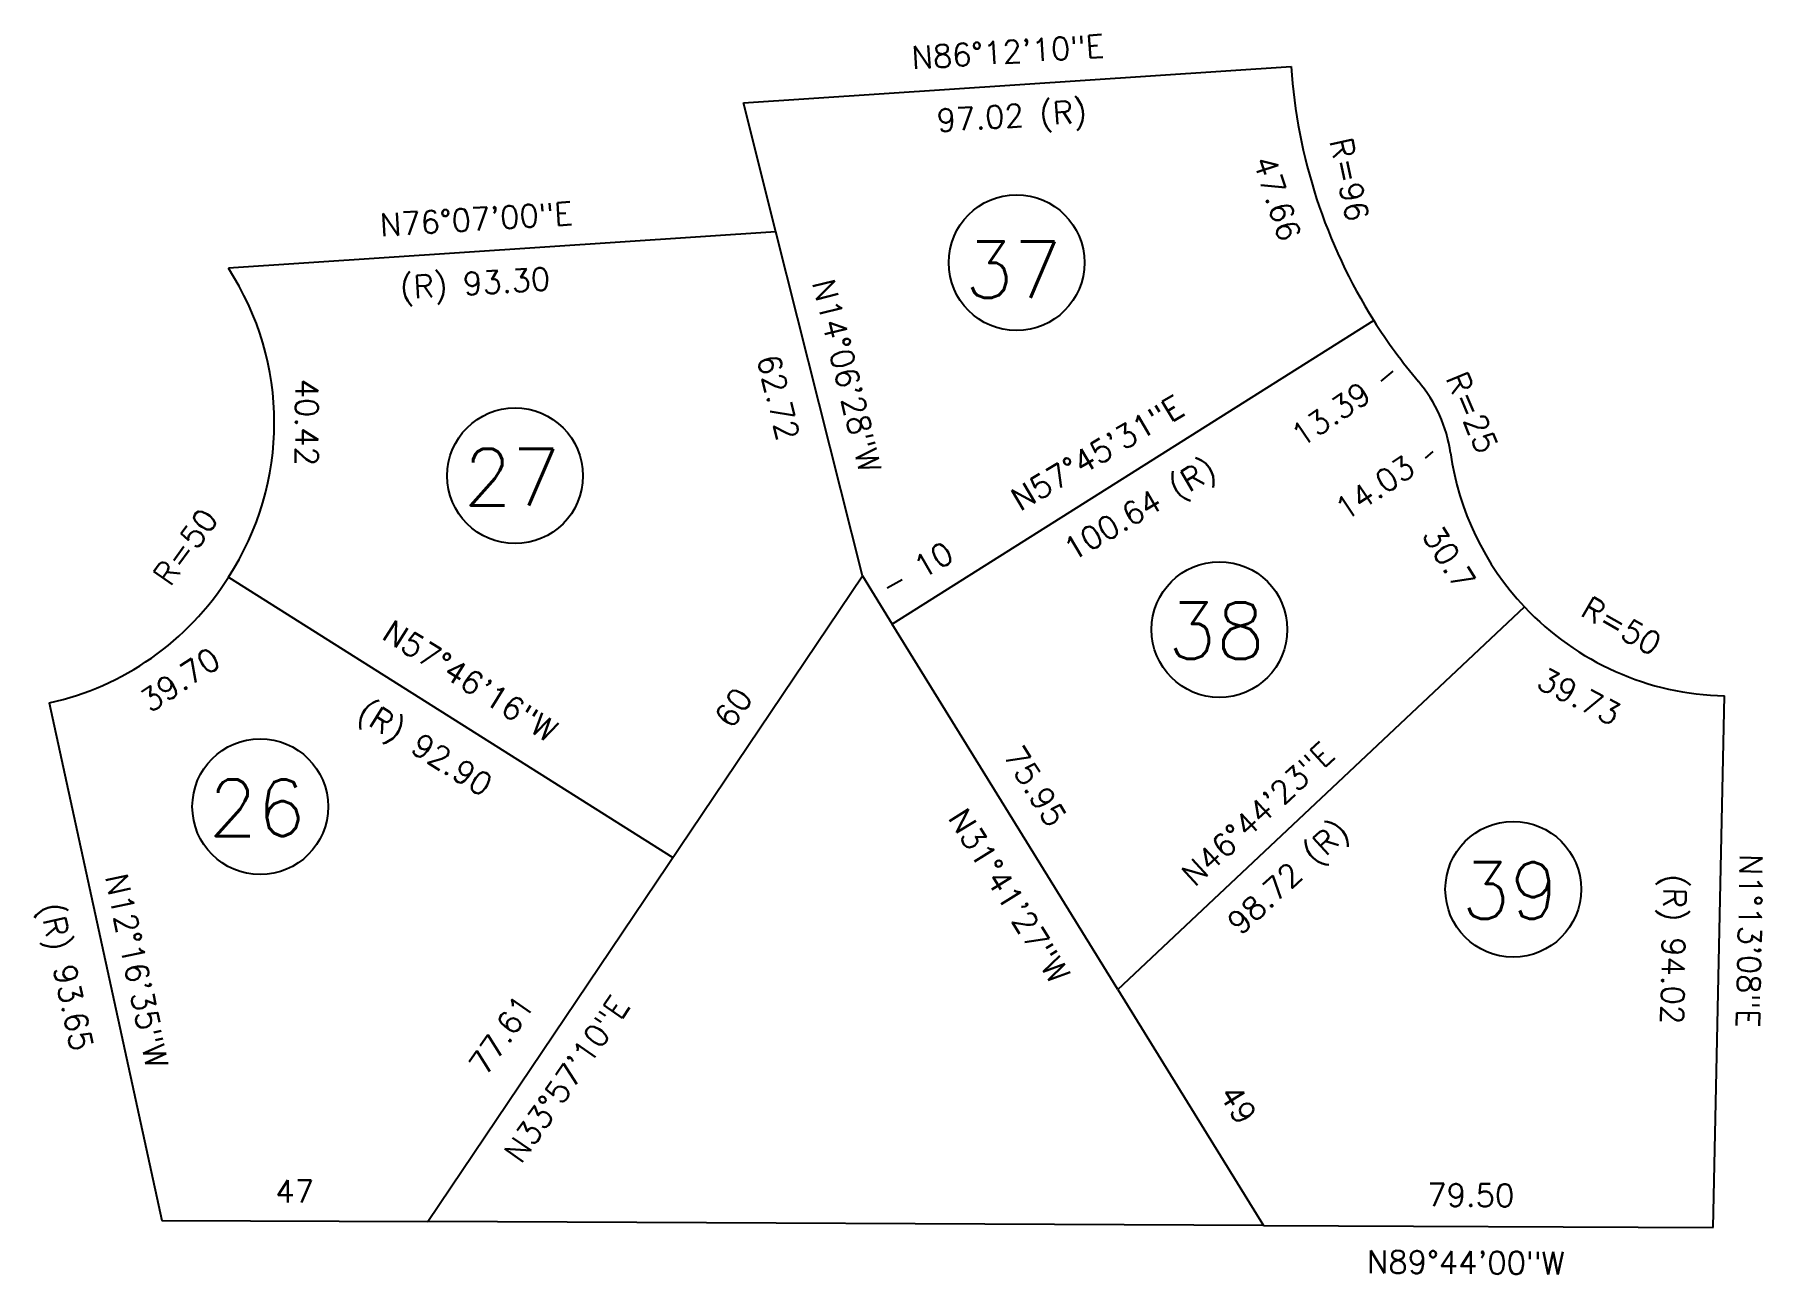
# Model space of a CAD drawing. Extents: x -279 to 26, y 6 to 225.
import ezdxf

# ---------------------------------------------------------------- set-up
doc = ezdxf.new("R2010")
doc.units = 0
doc.header["$LTSCALE"] = 25
doc.header["$MEASUREMENT"] = 0
doc.layers.add('Property Lines', color=7, linetype='CONTINUOUS')
doc.layers.add('Text', color=5, linetype='CONTINUOUS')
doc.styles.get("Standard").update_dxf_attribs({"font": 'romans.shx'})

msp = doc.modelspace()

# ---------------------------------------------------------------- linework, layer by layer
at = {"layer": 'Property Lines'}
for p, q in [((-154.13, 213.36), (-57.32, 219.79)), ((-148.4, 190.57), (-154.13, 213.36)), ((-148.4, 190.57), (-245.21, 184.14)), ((-133.11, 129.74), (-148.4, 190.57)), ((-42.74, 174.92), (-127.86, 121.23)), ((-245.21, 129.52), (-166.62, 79.97)), ((-209.97, 15.6), (-133.11, 129.74)), ((-133.11, 129.74), (-127.86, 121.23)), ((-87.96, 56.61), (-16.07, 124.26)), ((-87.96, 56.61), (-127.86, 121.23)), ((-276.88, 107.33), (-256.97, 15.82)), ((17.28, 14.54), (19.28, 108.54)), ((-87.96, 56.61), (-62.22, 14.91)), ((-256.97, 15.82), (-209.97, 15.6)), ((-62.22, 14.91), (-209.97, 15.6)), ((-62.22, 14.91), (-209.97, 15.6)), ((-62.22, 14.91), (17.28, 14.54))]:
    msp.add_line(p, q, dxfattribs=at)
for centre, radius, start, end in [((38.47, 226.12), 96, 183.7852, 212.2316), ((-287.09, 156.83), 50, 326.8848, 33.1107), ((38.47, 226.12), 96, 212.2316, 220.2232), ((-53.91, 147.97), 25, 8.1035, 40.2574), ((20.34, 158.53), 50, 188.0807, 223.2603), ((-287.5, 156.19), 50, 282.2696, 327.7637), ((20.34, 158.53), 50, 223.2603, 268.7807)]:
    msp.add_arc(centre, radius, start, end, dxfattribs=at)
at = {"layer": 'Text'}
for p, q in [((-41.42, 164.18), (-39.29, 165.95)), ((-33.61, 150.57), (-32.2, 151.76)), ((-128.74, 127.66), (-126.08, 129.13))]:
    msp.add_line(p, q, dxfattribs=at)
for centre in [(-105.87, 185.13), (-194.53, 147.46), (-70.02, 120.27), (-239.58, 88.96), (-18.08, 74.35)]:
    msp.add_circle(centre, 12, dxfattribs=at)

# ---------------------------------------------------------------- texts
for s, rotation, p in [('N86%%d12\'10"E', 3.6018, (-124.31, 219.34)), ('97.02 (R)', 3.6018, (-119.87, 208.25)), ('R=96', 281.968, (-50.56, 206.72)), ('47.66', 288.1078, (-64.11, 203.22)), ('N76%%d07\'00"E', 3.5616, (-218.28, 189.77)), ('(R) 93.30', 3.5616, (-214.73, 178.68)), ('N14%%d06\'28"W', 283.974, (-142.04, 181.63)), ('62.72', 283.974, (-151.79, 168.32)), ('R=25', 292.6383, (-30.07, 164.77)), ('40.42', 270, (-233.35, 164.63)), ('13.39', 34.1233, (-55.6, 152.35)), ('N57%%d45\'31"E', 30.5505, (-105.25, 141.11)), ('100.64 (R)', 30.5505, (-96.03, 132.24)), ('14.03', 34.1233, (-47.8, 139.34)), ('R=50', 54.2692, (-255.51, 127.66)), ('30.7', 302.1309, (-34.32, 136.97)), ('10', 30.2776, (-122.53, 129.13)), ('R=50', 330.3798, (-6.42, 122.86)), ('N57%%d46\'16"W', 327.7978, (-218.28, 118.78)), ('39.70', 33.7125, (-259.06, 105.47)), ('39.73', 333.1434, (-14.23, 110.13)), ('(R) 92.90', 327.7978, (-222.71, 104.73)), ('60', 55.4262, (-156.22, 102.52)), ('75.95', 301.8863, (-108.35, 98.08)), ('N46%%d44\'23"E', 42.744, (-74.39, 74.64)), ('N31%%d41\'27"W', 301.8863, (-118.1, 86.99)), ('98.72 (R)', 42.744, (-66.32, 66.07)), ('N1%%d13\'08"E', 268.9097, (21.99, 80.63)), ('N12%%d16\'35"W', 282.1638, (-267.04, 76.64)), ('(R) 94.02', 268.9097, (8.52, 77.08)), ('(R) 93.65', 282.1638, (-278.56, 71.46)), ('N33%%d57\'10"E', 55.4262, (-193.46, 25.62)), ('77.61', 55.4262, (-199.66, 41.15)), ('49', 301.8863, (-70.23, 38.19)), ('79.50', 359.5845, (-33.3, 18.34)), ('N89%%d44\'00"W', 359.5845, (-43.94, 6.51))]:
    msp.add_text(s, height=4, rotation=rotation, dxfattribs=at).set_placement(p)
for s, height, p in [('37', 10, (-115, 178.89)), ('27', 10, (-203.66, 142.21)), ('38', 10, (-79.15, 115.08)), ('26', 10, (-248.71, 83.77)), ('39', 10, (-27.21, 69.15)), ('47', 4, (-236.9, 18.96))]:
    msp.add_text(s, height=height, dxfattribs=at).set_placement(p)

doc.saveas('drawing.dxf')
